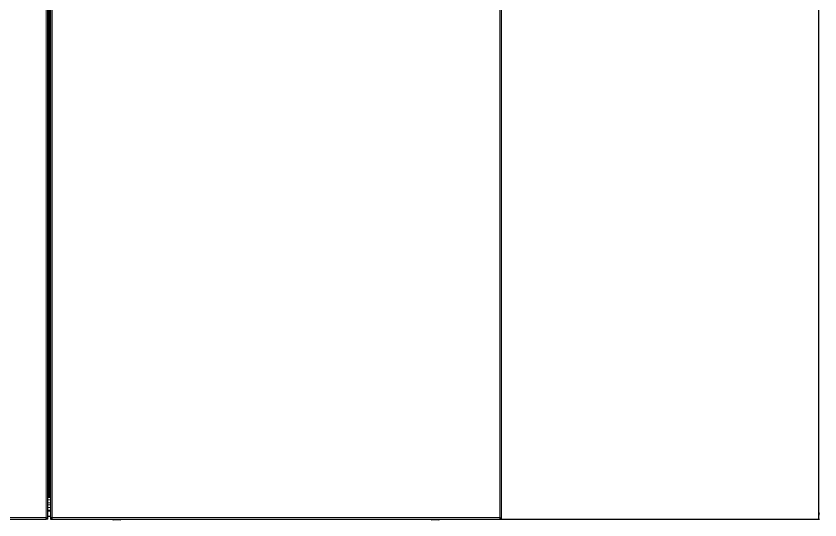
# Model space of a CAD drawing. Header units: millimetres. Extents: x -1414 to 3358, y -1920 to 1219.
# Drawn here: x 2119 to 3358, y -1200 to -423 of the extents above; entities that cross this region are included whole.
import ezdxf

# ---------------------------------------------------------------- set-up
doc = ezdxf.new("R2010")
doc.units = ezdxf.units.MM
doc.layers.add('FORMAT', color=7, linetype='Continuous')
doc.styles.add('SLDTEXTSTYLE0', font='TXT', dxfattribs={"width": 0.75})
doc.dimstyles.new('SLDDIMSTYLE0', dxfattribs={"dimtxt": 20, "dimasz": 10, "dimexe": 0, "dimexo": 0.0625, "dimgap": 5, "dimtad": 2, "dimdec": 1, "dimrnd": 1e-09, "dimzin": 12, "dimdsep": 46, "dimtxsty": 'SLDTEXTSTYLE0', "dimsah": 1, "dimcen": 0.09, "dimadec": 0, "dimazin": 3, "dimtfac": 1, "dimtofl": 0, "dimtmove": 0, "dimatfit": 3, "dimfxl": 0, "dimfrac": 2, "dimtolj": 1, "dimtzin": 12, "dimarcsym": 0})

# ---------------------------------------------------------------- blocks, each defined once
blk = doc.blocks.new('_D')
at = {"layer": 'FORMAT'}
for p, q in [((2865, 756.3), (3357.2, 756.3)), ((3356.2, -1198.7), (3356.2, 756.3)), ((2865, -1198.7), (3357.2, -1198.7))]:
    blk.add_line(p, q, dxfattribs=at)
for points in [[(3356.2, 756.3), (3354.7, 746.3), (3357.7, 746.3)], [(3356.2, -1198.7), (3357.7, -1188.7), (3354.7, -1188.7)]]:
    blk.add_solid(points, dxfattribs=at)
at = {"layer": 'FORMAT', "insert": (3330.4, -250.8), "char_height": 20, "attachment_point": 1, "rotation": 90, "style": 'SLDTEXTSTYLE0'}
blk.add_mtext('1955', dxfattribs=at)

msp = doc.modelspace()

# ---------------------------------------------------------------- linework, layer by layer
at = {"color": 7, "linetype": 'Continuous', "lineweight": 25}
for p, q in [((2168.28, -1198.72), (2168.28, 756.28)), ((2172.28, 756.28), (2172.28, -1198.72)), ((2867.28, -1198.72), (2867.28, 756.28)), ((2168.28, -1160.92), (2168.41, -1160.92)), ((2168.28, -1164.92), (2168.82, -1164.92)), ((1475.58, -1198.72), (2165.98, -1198.72)), ((2165.98, -1197), (2165.98, -1198.72)), ((2168.28, -1198.72), (2166.28, -1198.72)), ((2168.28, -1193.72), (2172.28, -1193.72)), ((2172.28, -1198.72), (2174.28, -1198.72)), ((2174.58, -1198.72), (2174.58, -1197.01)), ((2174.58, -1198.72), (2864.98, -1198.72)), ((2268.53, -1198.72), (2268.53, -1199.47)), ((2277.29, -1199.72), (2268.78, -1199.72)), ((2279.78, -1199.72), (2277.29, -1199.72)), ((2280.03, -1199.47), (2280.03, -1198.72)), ((2759.53, -1198.72), (2759.53, -1199.47)), ((2770.78, -1199.72), (2759.78, -1199.72)), ((2771.03, -1199.47), (2771.03, -1198.72)), ((2864.98, -1196.72), (2864.98, -1198.72)), ((2867.28, -1198.72), (2865.28, -1198.72))]:
    msp.add_line(p, q, dxfattribs=at)
at = {"color": 8, "linetype": 'Continuous', "lineweight": 18}
for p, q in [((2165.68, -1196.12), (2165.68, 753.68)), ((2864.68, -1196.12), (2864.68, 753.68)), ((2169.29, -1165.85), (2169.29, 723.41)), ((2169.76, 723.43), (2169.76, -1165.87)), ((2170.33, -1165.53), (2170.33, 723.1)), ((2171.68, 723.1), (2171.68, -1165.53)), ((2174.88, -298.56), (2174.88, -1196.12)), ((2168.28, -1168.9), (2172.28, -1168.9)), ((2168.28, -1173.23), (2172.28, -1173.23)), ((2168.28, -1176.45), (2172.28, -1176.45)), ((2168.28, -1180.78), (2172.28, -1180.78)), ((2168.28, -1184.55), (2172.28, -1184.55)), ((2168.28, -1185.99), (2172.28, -1185.99)), ((1475.88, -1196.12), (2165.68, -1196.12)), ((2174.88, -1196.12), (2864.68, -1196.12)), ((2268.53, -1199.47), (2277.42, -1199.47)), ((2277.42, -1199.47), (2280.03, -1199.47)), ((2759.53, -1199.47), (2771.03, -1199.47))]:
    msp.add_line(p, q, dxfattribs=at)
at = {"color": 7, "linetype": 'Continuous', "lineweight": 25}
for centre, start, end in [((2268.78, -1199.47), 180, 270), ((2279.78, -1199.47), 270, 0), ((2759.78, -1199.47), 180, 270), ((2770.78, -1199.47), 270, 0)]:
    msp.add_arc(centre, 0.25, start, end, dxfattribs=at)
for points in [[(2165.68, -1196.12), (2165.7, -1196.46), (2165.75, -1197.14), (2165.83, -1198), (2165.9, -1198.6), (2165.95, -1198.68), (2165.98, -1198.72)], [(2174.58, -1198.72), (2174.6, -1198.68), (2174.65, -1198.6), (2174.73, -1198), (2174.8, -1197.14), (2174.85, -1196.46), (2174.88, -1196.12)], [(2867.28, -1198.72), (2867.24, -1198.5), (2867.16, -1198.07), (2866.56, -1197.42), (2865.7, -1196.77), (2865.02, -1196.33), (2864.68, -1196.12)], [(2864.68, -1196.12), (2864.7, -1196.46), (2864.75, -1197.14), (2864.83, -1198), (2864.9, -1198.6), (2864.95, -1198.68), (2864.98, -1198.72)], [(2864.68, -1196.12), (2864.7, -1196.2), (2864.75, -1196.35), (2864.83, -1196.55), (2864.9, -1196.69), (2864.95, -1196.71), (2864.98, -1196.72)], [(2865.28, -1198.72), (2865.24, -1198.28), (2865.17, -1197.42), (2864.84, -1196.55), (2864.68, -1196.12)]]:
    msp.add_open_spline(points, degree=3, dxfattribs=at)
for points, knots in [([(2166.28, -1198.72), (2166.25, -1198.34), (2166.21, -1197.72), (2165.94, -1196.85), (2165.77, -1196.36), (2165.68, -1196.12)], [0, 0, 0, 0, 0.4375, 0.7156903, 1, 1, 1, 1]), ([(2168.28, -1198.72), (2168.25, -1198.53), (2168.19, -1198.13), (2167.65, -1197.5), (2166.78, -1196.82), (2166.06, -1196.36), (2165.68, -1196.12)], [0, 0, 0, 0, 0.2135062, 0.4683221, 0.7232409, 1, 1, 1, 1]), ([(2174.88, -1196.12), (2174.59, -1196.3), (2173.96, -1196.7), (2173.1, -1197.33), (2172.42, -1198.01), (2172.33, -1198.48), (2172.28, -1198.72)], [0, 0, 0, 0, 0.2113527, 0.4661677, 0.7210903, 1, 1, 1, 1]), ([(2174.88, -1196.12), (2174.74, -1196.5), (2174.52, -1197.12), (2174.31, -1197.98), (2174.29, -1198.47), (2174.28, -1198.72)], [0, 0, 0, 0, 0.4375, 0.7156903, 1, 1, 1, 1])]:
    msp.add_open_spline(points, degree=3, knots=knots, dxfattribs=at)

# ---------------------------------------------------------------- dimensions: what is measured, and where the dimension line sits
at = {"layer": 'FORMAT'}
dim = msp.add_linear_dim(base=(3356.19, 756.28), p1=(2864.98, -1198.72), p2=(2864.98, 756.28), angle=90, dimstyle='SLDDIMSTYLE0', dxfattribs=at)
dim.commit()
dim.dimension.update_dxf_attribs({"geometry": '_D', "text_midpoint": (3356.19, -221.22), "dimtype": 160})

doc.saveas('drawing.dxf')
